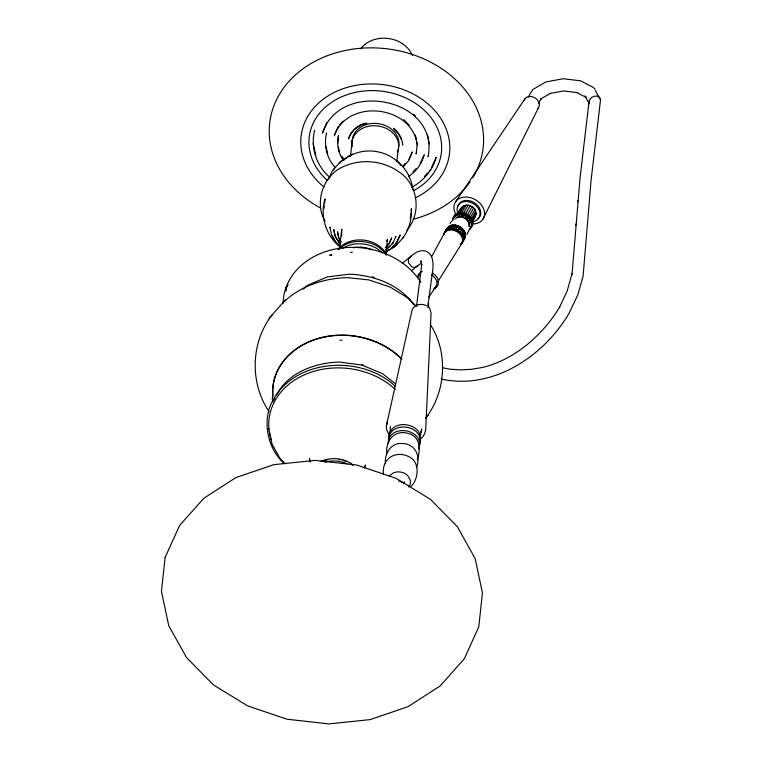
<?xml version="1.0" encoding="UTF-8"?>
<svg xmlns="http://www.w3.org/2000/svg" width="762" height="762" viewBox="0 0 762 762"><rect width="100%" height="100%" fill="white"/><g stroke="black" fill="none" stroke-linecap="round" stroke-linejoin="round"><path stroke-width="1.14" d="M421.757 264.633L416.5 306.381M589.093 101.156L580.025 178.289L572.014 274.53L572.091 273.596L567.185 290.951L559.375 307.619L559.765 306.972C542.477 335.223 515.36 359.283 482.717 367.417L471.43 369.332L460.515 369.894L449.809 369.189L442.322 367.694M575.777 225.219L575.872 224.123M577.806 201.835L577.91 200.682M595.265 90.392L600.542 99.822L591.055 180.461L583.101 276.111L577.806 294.827L569.024 313.382C543.611 356.483 492.785 390.334 441.312 379.095M452.666 220.951C453.657 203.302 482.241 217.199 469.659 228.914M444.846 232.277C450.923 225.104 464.544 232.477 462.734 241.421C466.363 231.305 447.675 223.123 443.998 234.115C447.732 217.494 473.84 232.267 461.105 243.592M460.448 244.726C470.64 236.296 453.076 221.923 445.513 231.143M446.827 228.886C452.561 218.523 471.192 230.229 463.858 239.868C469.697 228.362 447.494 219.446 444.656 232.991M469.24 224.895L469.068 226.562C471.468 219.932 461.848 213.751 456.267 217.532L455.943 218.094C461.048 214.865 468.649 219.018 469.24 224.895L469.897 223.771M453.409 217.589C459.476 210.417 473.097 217.789 471.287 226.733C474.917 216.618 456.228 208.436 452.552 219.427L452.885 218.865M470.44 228.571L470.764 228.009L469.001 230.038C479.193 221.609 461.639 207.235 454.066 216.465M471.792 222.199C475.983 217.97 478.355 210.15 472.03 206.692C466.334 202.454 459.534 207.112 458.191 213.427M324.021 208.255L324.279 205.95M324.526 203.635L325.022 199.006C319.754 216.218 326.012 235.953 340.185 247.04M337.661 143.542L338.528 135.541C336.509 144.104 338.137 153.076 343.386 160.191M417.147 145.037L416.166 153.962L416.309 152.791M410.375 217.932L410.88 213.312M411.128 210.998L411.385 208.683C411.766 219.132 409.184 230.134 402.498 238.382M272.205 399.269L272.767 394.516A73.009 59.36 6.8 0 1 319.459 338.28A73.009 59.36 6.8 0 1 401.736 359.321M314.477 131.416L314.62 130.245C310.315 147.38 316.411 166.126 329.956 177.441M326.431 134.064L326.574 132.893C323.698 144.99 326.546 158.477 335.347 167.469M334.537 134.655L334.404 135.836C347.034 97.727 413.08 105.27 417.128 145.104M339.395 249.117L341.767 229.191L341.652 236.134M350.463 156.239L352.425 139.827M385.667 254.565L387.487 239.325L386.648 241.173M396.745 161.687L398.145 149.962M424.272 154.553C421.91 163.316 416.385 171.612 408.518 176.355M428.254 155.438L428.12 156.61C439.483 97.679 339.785 78.953 322.45 133.179L326.946 122.425M383.448 474.221C381.552 458.2 396.278 449.647 409.842 457.181C420.167 462.925 418.538 479.127 411.051 486.442M385.448 463.706C384.219 453.247 391.344 442.046 402.822 443.541C415.223 443.979 421.053 456.438 416.519 467.373M386.744 453.971C385.334 440.674 394.621 429.197 408.47 433.521C420.395 436.445 420.891 450.18 417.262 459.734M388.182 443.179C389.125 422.567 425.92 429.311 418.7 448.932M388.982 437.178C389.925 416.576 426.72 423.31 419.491 442.941M390.42 426.377L389.963 433.349M404.098 483.851L404.355 481.936M427.768 307.153L432.854 268.967C433.416 262.738 433.016 254.298 426.406 251.403C416.719 247.945 409.213 258.68 402.184 263.204M389.696 435.902L386.686 430.082L386.353 426.015L412.118 309.753C414.461 304.267 421.919 303.038 426.739 305.905M386.353 426.015L387.229 422.081M420.929 432.14L421.634 428.987L420.291 436.94M419.014 446.532C427.73 423.796 385.401 418.862 388.677 442.951M395.735 236.972L395.945 236.391L392.935 243.145L386.096 249.907M364.303 467.916L365.55 465.02L364.284 467.811M335.013 133.626L338.29 126.416M328.508 179.089L332.146 171.336L334.061 168.907M408.937 159.344L412.318 151.905L408.803 160.515L403.136 166.888M420.243 163.42L423.824 155.543M431.578 167.421L436.226 157.201C432.778 170.183 423.472 181.127 411.594 187.319M447.485 227.762L445.97 230.724M454.724 215.332L453.209 218.303M461.705 207.397L458.686 212.884M468.716 231.01L466.954 234.401M482.86 219.294L538.572 107.575M450.047 223.495L451.561 221.247M272.31 314.677C250.774 341.728 249.441 382.934 269.015 411.461M425.396 418.376C446.018 392.354 448.504 352.72 430.416 324.679M431.549 256.851L444.522 232.839M528.257 97.003L532.8 89.516L545.887 81.934L563.175 78.753L580.511 80.81L593.493 87.554L594.998 89.192M538.563 103.422L541.382 98.336L540.582 99.06L550.469 93.335L549.888 93.459L563.594 90.954L577.282 92.573L576.605 92.488L586.416 97.584L584.902 95.945L589.245 103.699A6.086 4.743 -29.2 0 1 593.703 96.441A6.086 4.743 -29.2 0 1 600.542 99.822M272.72 401.879L274.949 397.983M276.616 395.068C287.998 372.285 315.116 362.912 339.185 362.026L339.261 362.036M446.284 230.81L446.608 230.248M446.942 229.686L447.932 227.99M448.256 227.419L448.913 226.295M454.838 216.122L455.171 215.56M455.495 214.998L456.152 213.865M448.199 229.819L448.523 229.257M448.856 228.695L449.847 227M450.171 226.428L450.828 225.304M456.752 215.132L457.086 214.57M457.41 214.008L458.067 212.874M454.79 219.266L455.124 218.704M458.753 213.265L462.848 206.235M450.466 229.372L450.799 228.81M451.123 228.238L452.114 226.552M452.438 225.981L453.095 224.857M457.467 217.303L458.124 216.17M459.019 214.684L459.353 214.122M459.677 213.56L464.382 205.445M459.276 216.941L459.934 215.817M461.505 213.112L466.192 205.083M452.933 229.495L453.257 228.933M453.59 228.362L454.571 226.666M454.904 226.104L455.562 224.981M461.486 214.808L461.82 214.246M462.143 213.684L462.801 212.55M461.248 217.046L461.905 215.913M463.477 213.217L468.154 205.178M455.428 230.181L455.752 229.619M456.086 229.057L457.067 227.362M457.4 226.79L458.057 225.666M463.982 215.494L464.306 214.932M464.639 214.37L465.296 213.236M463.239 217.589L463.563 217.027M465.468 213.76L470.144 205.73M465.115 218.551L465.772 217.427M467.344 214.722L472.03 206.692M457.781 231.391L458.105 230.819M458.438 230.257L459.429 228.562M459.753 228L460.41 226.866M466.334 216.703L466.668 216.132M466.992 215.57L467.649 214.436M466.754 219.866L467.411 218.732M468.982 216.037L473.669 207.997M459.829 233.029L460.162 232.458M460.486 231.896L461.477 230.2M461.81 229.638L462.467 228.505M468.392 218.342L468.716 217.77M469.049 217.208L469.706 216.084M468.039 221.428L468.373 220.866M470.268 217.599L474.955 209.569M461.448 234.991L461.772 234.42M462.105 233.858L463.086 232.162M463.42 231.6L464.077 230.467M470.002 220.304L470.325 219.732M470.659 219.17L471.316 218.046M468.887 223.142L469.544 222.018M471.116 219.313L475.802 211.284M472.059 220.066L476.155 213.036M462.505 237.144L462.839 236.572M463.163 236.01L464.153 234.315M464.477 233.753L465.144 232.62M471.059 222.456L471.392 221.885M471.726 221.323L475.298 216.17M471.888 221.732L475.983 214.703M462.944 239.335L463.277 238.773M463.601 238.201L464.591 236.506M464.925 235.944L465.582 234.82M471.507 224.647L471.83 224.085M472.164 223.514L472.821 222.39M463.391 240.297L464.382 238.601M464.706 238.03L465.363 236.906M471.945 225.609L472.602 224.476M461.877 243.259L462.21 242.697L460.772 244.164M437.683 281.921L461.553 243.83A10.144 7.753 30.2 0 0 456.305 231.286A10.144 7.753 30.2 0 0 443.665 234.677M455.619 201.72L524.951 98.793M428.635 297.361L435.816 286.798M282.74 302.962C299.818 286.141 323.926 278.149 347.624 277.644L368.903 279.921L390.182 287.074L408.184 298.113L410.442 300.38M339.309 163.001L342.328 160.401M394.23 246.888L397.24 244.288M360.645 48.844C373.532 31.909 404.212 35.919 412.452 55.531M339.852 124.654L342.995 121.12M355.225 128.387L351.13 132.998L348.472 138.951C351.025 130.578 358.778 125.063 367.046 123.158M333.023 170.069L340.195 162.001M343.548 160.553L345.434 158.515L352.435 154M403.279 165.716L405.403 163.325M269.034 318.373L285.56 299.771M413.042 171.993L416.042 168.621M424.434 176.46L427.539 172.964M429.101 171.212L430.654 169.459M385.829 247.126L389.258 243.269L391.716 237.858L389.068 243.811L385.648 247.66M389.982 246.136L385.705 249.65M391.554 244.364L393.125 242.592M406.575 230.429C421.462 214.398 418.471 186.052 400.726 173.117L400.183 172.764C384.248 160.753 362.036 158.229 343.843 166.449L343.214 166.668C323.088 175.355 314.049 202.501 325.098 221.304M391.668 247.917L393.944 245.345M395.468 243.63L396.992 241.916L400.174 234.925L396.802 242.468L391.125 248.774M396.354 245.288L403.527 237.22M425.625 418.109L428.673 414.68M470.316 227.781L471.754 226.314M463.077 240.211L464.515 238.744M462.096 241.906L463.525 240.44M417.633 265.69L411.461 270.796M419.643 439.969L422.786 436.893L424.825 433.292L425.701 429.358L431.063 313.315L430.082 309.21L428.682 307.391M389.134 476.069L393.449 472.85L396.326 472.04A11.182 8.973 7.6 0 1 405.317 473.716L407.632 475.498L410.251 480.041A12.497 10.02 7.6 0 1 408.699 487.042M302.952 289.15L307.486 285.293L327.317 276.939L349.72 274.13M386.505 251.86L387.372 251.298M355.587 128.064L360.969 124.587M341.205 161.134L350.044 155.429M387.22 250.784L389.001 249.631M384.991 252.727L395.354 246.155M421.348 263.223L415.538 267.195A5.258 4.505 51.3 0 1 411.585 266.643L408.765 263.176A6.525 5.582 51.3 0 1 408.718 258.813L411.47 256.118M362.036 124.225L365.217 123.139M321.05 461.353C331.451 456.657 344.138 458.105 353.244 464.963M322.774 461.343L327.765 459.648M324.964 462.277C332.242 459.838 340.3 460.924 347.291 463.829M350.472 252.346L352.444 252.193M340.023 340.262L341.995 340.109M338.661 459.467L340.862 459.705M350.587 274.225C374.342 275.539 399.85 284.578 413.728 304.848M340.128 362.131L361.817 365.065L382.543 373.628L395.592 383.934M398.631 480.822L403.127 482.784M342.929 460.41L346.034 461.458M372.323 276.787L374.266 277.549M361.864 364.693L363.817 365.465M350.672 464.02L352.473 465.125M413.661 114.281L415.319 115.957M403.736 119.644L409.204 125.187M393.621 128.245C398.783 132.378 402.184 138.417 402.727 145.028L402.66 144.428M393.849 129.102L398.459 133.779L401.479 139.208M396.84 160.677C405.555 167.907 411.699 178.327 412.88 189.662M408.184 298.113L416.204 306.238M340.109 243.859L335.128 236.096L333.708 229.419L335.185 236.668L340.404 244.783M339.938 246.155L335.461 241.621L331.546 234.591M395.488 386.429C359.312 352.292 285.74 359.064 268.643 410.08L268.5 411.251C264.147 429.778 269.891 450.342 283.912 463.334M285.198 463.81L280.111 458.629L272.11 444.265L268.653 428.444M335.785 242.573L331.603 235.163L329.946 227.057L330.003 227.657M341.967 156.22L343.529 159.02M341.233 242.125L338.709 237.601L337.471 231.781L338.766 238.182L340.776 241.783M421.415 262.214L420.929 260.814L421.767 265.043M427.539 134.817L428.52 139.398M429.006 141.694L429.501 143.989M415.376 135.055L416.319 139.494M416.795 141.713L417.262 143.932M338.385 146.971L339.366 151.543M326.107 146.656L327.689 154.086M313.192 143.418L315.773 155.515M310.124 461.743L309.486 458.734L310.02 461.829M272.901 396.516A73.009 59.36 6.8 0 1 318.192 338.404A73.009 59.36 6.8 0 1 401.736 359.093M271.348 440.379A73.009 59.36 6.8 0 1 269.262 431.54M268.986 429.311A73.009 59.36 6.8 0 1 312.506 371.742A73.009 59.36 6.8 0 1 395.307 389.43M283.131 303.257A73.009 59.36 6.8 0 1 339.338 248.336A73.009 59.36 6.8 0 1 420.786 282.416M428.292 302.857A73.009 59.36 6.8 0 1 428.73 307.296M285.769 290.151A6.096 4.915 -18.9 0 1 287.331 286.369M285.845 290.836A6.096 4.915 -18.9 0 1 288.331 284.836M285.96 290.713A6.096 4.915 -18.9 0 1 286.093 289.398M338.385 249.631A28.585 23.241 6.8 0 1 386.296 255.003M352.12 146.78A23.47 19.088 6.8 0 1 377.342 125.92A23.47 19.088 6.8 0 1 397.488 151.867M353.377 247.745A24.498 19.917 6.8 0 1 372.008 249.831M342.395 248.488A28.585 23.241 6.8 0 1 382.572 252.994M349.158 156.315A35.643 28.985 6.8 0 1 351.044 155.267M352.006 154.791A35.643 28.985 6.8 0 1 401.088 165.668M338.09 249.384A27.565 22.412 6.8 0 1 363.684 240.116A27.565 22.412 6.8 0 1 386.686 254.832M320.507 207.997A107.432 87.354 6.8 0 1 283.245 88.487A107.432 87.354 6.8 0 1 426.463 60.093A107.432 87.354 6.8 0 1 472.697 177.832M470.183 181.661A107.432 87.354 6.8 0 1 413.156 219.246M323.955 186.985A74.705 60.741 6.8 0 1 325.603 97.517A74.705 60.741 6.8 0 1 434.702 110.519A74.705 60.741 6.8 0 1 415.29 197.872M326.898 180.07A66.523 54.092 6.8 0 1 332.022 102.041A66.523 54.092 6.8 0 1 427.463 113.471A66.523 54.092 6.8 0 1 413.976 190.5M352.168 142.437A23.47 19.088 6.8 0 1 377.619 123.577A23.47 19.088 6.8 0 1 398.421 147.618M431.721 274.92A10.144 7.753 30.2 0 1 434.388 288.265M417.938 277.654A10.144 7.753 30.2 0 1 420.224 274.349M432.816 273.148A11.154 8.525 30.2 0 1 433.645 288.912M417.662 276.158A11.154 8.525 30.2 0 1 422.281 271.434M524.266 100.26A8.115 6.201 30.2 0 1 535.295 98.079A8.115 6.201 30.2 0 1 537.429 108.747M455.8 214.122A16.221 12.402 30.2 0 1 463.344 197.215A16.221 12.402 30.2 0 1 483.965 209.788A16.221 12.402 30.2 0 1 471.926 223.961M458.381 214.132A12.163 9.306 30.2 0 1 463.848 201.72A12.163 9.306 30.2 0 1 479.327 210.293A12.163 9.306 30.2 0 1 472.059 221.713M458 206.121A12.163 9.306 30.2 0 1 474.536 202.844A12.163 9.306 30.2 0 1 477.736 218.856M165.144 557.374L161.458 591.35L168.745 625.678L186.576 657.635L213.465 684.924L247.736 705.936L287.064 719.223L328.774 723.9L370.008 719.633L407.956 706.717L440.045 686.038L464.296 658.797L478.765 626.907L482.441 592.931L475.164 558.603L457.333 526.647L430.444 499.358L396.164 478.346L356.835 465.049L315.135 460.381L273.901 464.649L235.944 477.564L203.854 498.243L179.613 525.485L165.144 557.374M331.832 255.041L329.889 255.27L331.832 255.041"/></g></svg>
